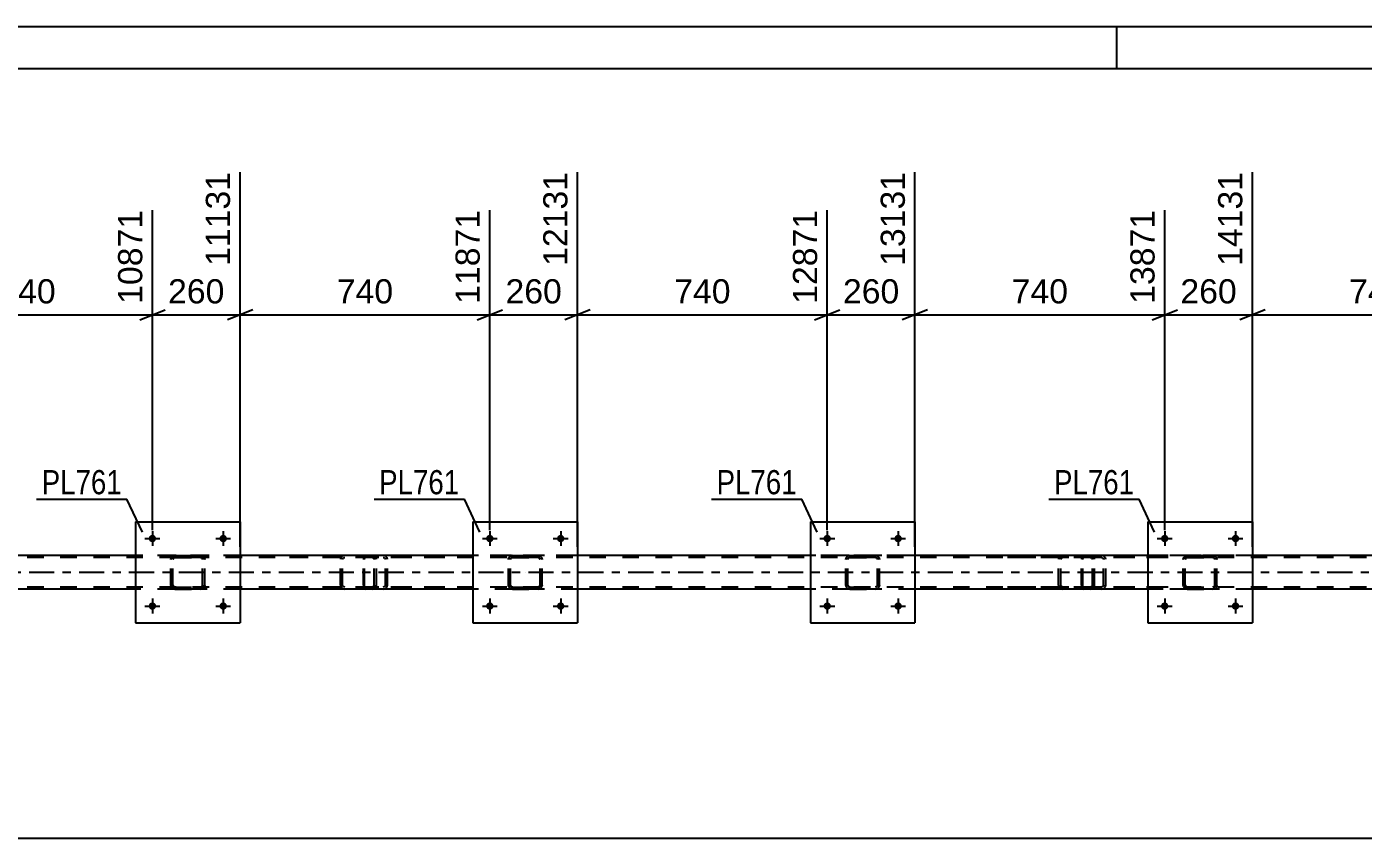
# Model space of a CAD drawing. Header units: millimetres. Extents: x -111 to 730, y -400 to 194.
# Drawn here: x 390.5 to 548.9, y 98.1 to 194.3 of the extents above; entities that cross this region are included whole.
import ezdxf

# ---------------------------------------------------------------- set-up
doc = ezdxf.new("R2010")
doc.units = ezdxf.units.MM
doc.linetypes.add('DXK_LINE_DOT2', pattern=[3.9198, 1.9599, -1.9599])
doc.linetypes.add('DXK_LINE_DOT3', pattern=[5.9187, 2.979, -0.9799, 0.9799, -0.9799])
doc.styles.add('Arial', font='ARIAL.TTF', dxfattribs={"height": 0.2})
doc.styles.add('Arial Narrow', font='ARIALN.TTF', dxfattribs={"height": 0.2})

# ---------------------------------------------------------------- blocks, each defined once
blk = doc.blocks.new('Unknown-203724211-1113')
at = {"color": 5, "linetype": 'Continuous'}
for p, q in [((729.67, 194.3), (-111.33, 194.3)), ((519.67, 189.3), (519.67, 194.3)), ((724.67, 189.3), (-106.33, 189.3))]:
    blk.add_line(p, q, dxfattribs=at)
blk = doc.blocks.new('Part-203724211-4904 - 4725')
at = {"color": 7, "linetype": 'DXK_LINE_DOT2'}
for p, q in [((447.84, 131.61), (448.03, 131.64)), ((448.03, 131.64), (447.84, 131.61)), ((448.03, 131.64), (451.07, 131.64)), ((448.03, 131.64), (448.03, 131.64)), ((448.03, 131.64), (451.07, 131.64)), ((451.07, 131.64), (451.07, 131.64)), ((451.07, 131.64), (451.25, 131.61)), ((451.25, 131.61), (451.07, 131.64)), ((447.55, 131.16), (447.58, 131.35)), ((447.58, 131.35), (447.55, 131.16)), ((447.55, 128.12), (447.55, 131.16)), ((447.79, 131.16), (447.8, 131.26)), ((447.8, 131.26), (447.79, 131.16)), ((447.79, 128.12), (447.79, 131.16)), ((447.8, 131.26), (447.86, 131.33)), ((447.86, 131.33), (447.8, 131.26)), ((447.86, 131.33), (447.93, 131.39)), ((447.93, 131.39), (447.86, 131.33)), ((447.93, 131.39), (448.03, 131.4)), ((448.03, 131.4), (447.93, 131.39)), ((448.03, 131.4), (451.07, 131.4)), ((448.03, 131.4), (448.03, 131.4)), ((451.07, 131.4), (448.03, 131.4)), ((451.07, 131.4), (451.07, 131.4)), ((451.07, 131.4), (451.16, 131.39)), ((451.16, 131.39), (451.07, 131.4)), ((451.16, 131.39), (451.24, 131.33)), ((451.24, 131.33), (451.16, 131.39)), ((451.24, 131.33), (451.29, 131.26)), ((451.29, 131.26), (451.24, 131.33)), ((451.29, 131.26), (451.31, 131.16)), ((451.31, 131.16), (451.29, 131.26)), ((451.31, 128.12), (451.31, 131.16)), ((451.51, 131.35), (451.55, 131.16)), ((451.55, 131.16), (451.51, 131.35)), ((451.55, 128.12), (451.55, 131.16)), ((447.58, 127.94), (447.55, 128.12)), ((447.55, 128.12), (447.58, 127.94)), ((447.8, 128.03), (447.79, 128.12)), ((447.79, 128.12), (447.8, 128.03)), ((447.86, 127.95), (447.8, 128.03)), ((447.8, 128.03), (447.86, 127.95)), ((448.03, 127.64), (447.84, 127.68)), ((447.84, 127.68), (448.03, 127.64)), ((447.93, 127.9), (447.86, 127.95)), ((447.86, 127.95), (447.93, 127.9)), ((448.03, 127.88), (447.93, 127.9)), ((447.93, 127.9), (448.03, 127.88)), ((448.03, 127.88), (451.07, 127.88)), ((448.03, 127.88), (448.03, 127.88)), ((448.03, 127.88), (451.07, 127.88)), ((448.03, 127.64), (451.07, 127.64)), ((448.03, 127.64), (448.03, 127.64)), ((448.03, 127.64), (451.07, 127.64)), ((451.16, 127.9), (451.07, 127.88)), ((451.07, 127.88), (451.16, 127.9)), ((451.07, 127.88), (451.07, 127.88)), ((451.25, 127.68), (451.07, 127.64)), ((451.07, 127.64), (451.25, 127.68)), ((451.07, 127.64), (451.07, 127.64)), ((451.24, 127.95), (451.16, 127.9)), ((451.16, 127.9), (451.24, 127.95)), ((451.29, 128.03), (451.24, 127.95)), ((451.24, 127.95), (451.29, 128.03)), ((451.31, 128.12), (451.29, 128.03)), ((451.29, 128.03), (451.31, 128.12)), ((451.55, 128.12), (451.51, 127.94)), ((451.51, 127.94), (451.55, 128.12))]:
    blk.add_line(p, q, dxfattribs=at)
at = {"color": 7, "linetype": 'DXK_LINE_DOT3'}
blk.add_line((449.55, 129.64), (449.55, 129.65), dxfattribs=at)
at = {"color": 7, "linetype": 'DXK_LINE_DOT2'}
for centre, start, end in [((448.03, 131.16), 112.5, 157.5), ((448.03, 131.16), 112.5, 157.5), ((451.07, 131.16), 22.5, 67.5), ((451.07, 131.16), 22.5, 67.5), ((448.03, 128.12), 202.5, 247.5), ((448.03, 128.12), 202.5, 247.5), ((451.07, 128.12), 292.5, 337.5), ((451.07, 128.12), 292.5, 337.5)]:
    blk.add_arc(centre, 0.48, start, end, dxfattribs=at)
blk = doc.blocks.new('Bolt-203724211-4797 - 4725')
at = {"linetype": 'Continuous'}
for points in [[(445.79, 125.64, -1), (444.91, 125.64, -1)], [(454.19, 125.64, -1), (453.31, 125.64, -1)]]:
    blk.add_hatch(color=1, dxfattribs=at).paths.add_polyline_path(points)
at = {"color": 1, "linetype": 'Continuous'}
for p, q in [((444.47, 125.64), (446.23, 125.64)), ((445.35, 126.52), (445.35, 124.76)), ((452.87, 125.64), (454.63, 125.64)), ((453.75, 126.52), (453.75, 124.76))]:
    blk.add_line(p, q, dxfattribs=at)
blk = doc.blocks.new('Part-203724211-4816 - 4725')
at = {"color": 7, "linetype": 'DXK_LINE_DOT2'}
for p, q in [((487.84, 131.61), (488.03, 131.64)), ((488.03, 131.64), (487.84, 131.61)), ((488.03, 131.64), (491.07, 131.64)), ((488.03, 131.64), (488.03, 131.64)), ((488.03, 131.64), (491.07, 131.64)), ((491.07, 131.64), (491.07, 131.64)), ((491.07, 131.64), (491.25, 131.61)), ((491.25, 131.61), (491.07, 131.64)), ((487.55, 131.16), (487.58, 131.35)), ((487.58, 131.35), (487.55, 131.16)), ((487.55, 128.12), (487.55, 131.16)), ((487.79, 131.16), (487.8, 131.26)), ((487.8, 131.26), (487.79, 131.16)), ((487.79, 128.12), (487.79, 131.16)), ((487.8, 131.26), (487.86, 131.33)), ((487.86, 131.33), (487.8, 131.26)), ((487.86, 131.33), (487.93, 131.39)), ((487.93, 131.39), (487.86, 131.33)), ((487.93, 131.39), (488.03, 131.4)), ((488.03, 131.4), (487.93, 131.39)), ((488.03, 131.4), (491.07, 131.4)), ((488.03, 131.4), (488.03, 131.4)), ((491.07, 131.4), (488.03, 131.4)), ((491.07, 131.4), (491.07, 131.4)), ((491.07, 131.4), (491.16, 131.39)), ((491.16, 131.39), (491.07, 131.4)), ((491.16, 131.39), (491.24, 131.33)), ((491.24, 131.33), (491.16, 131.39)), ((491.24, 131.33), (491.29, 131.26)), ((491.29, 131.26), (491.24, 131.33)), ((491.29, 131.26), (491.31, 131.16)), ((491.31, 131.16), (491.29, 131.26)), ((491.31, 128.12), (491.31, 131.16)), ((491.51, 131.35), (491.55, 131.16)), ((491.55, 131.16), (491.51, 131.35)), ((491.55, 128.12), (491.55, 131.16)), ((487.58, 127.94), (487.55, 128.12)), ((487.55, 128.12), (487.58, 127.94)), ((487.8, 128.03), (487.79, 128.12)), ((487.79, 128.12), (487.8, 128.03)), ((487.86, 127.95), (487.8, 128.03)), ((487.8, 128.03), (487.86, 127.95)), ((488.03, 127.64), (487.84, 127.68)), ((487.84, 127.68), (488.03, 127.64)), ((487.93, 127.9), (487.86, 127.95)), ((487.86, 127.95), (487.93, 127.9)), ((488.03, 127.88), (487.93, 127.9)), ((487.93, 127.9), (488.03, 127.88)), ((488.03, 127.88), (491.07, 127.88)), ((488.03, 127.88), (488.03, 127.88)), ((488.03, 127.88), (491.07, 127.88)), ((488.03, 127.64), (491.07, 127.64)), ((488.03, 127.64), (488.03, 127.64)), ((488.03, 127.64), (491.07, 127.64)), ((491.16, 127.9), (491.07, 127.88)), ((491.07, 127.88), (491.16, 127.9)), ((491.07, 127.88), (491.07, 127.88)), ((491.25, 127.68), (491.07, 127.64)), ((491.07, 127.64), (491.25, 127.68)), ((491.07, 127.64), (491.07, 127.64)), ((491.24, 127.95), (491.16, 127.9)), ((491.16, 127.9), (491.24, 127.95)), ((491.29, 128.03), (491.24, 127.95)), ((491.24, 127.95), (491.29, 128.03)), ((491.31, 128.12), (491.29, 128.03)), ((491.29, 128.03), (491.31, 128.12)), ((491.55, 128.12), (491.51, 127.94)), ((491.51, 127.94), (491.55, 128.12))]:
    blk.add_line(p, q, dxfattribs=at)
at = {"color": 7, "linetype": 'DXK_LINE_DOT3'}
blk.add_line((489.55, 129.64), (489.55, 129.65), dxfattribs=at)
at = {"color": 7, "linetype": 'DXK_LINE_DOT2'}
for centre, start, end in [((488.03, 131.16), 112.5, 157.5), ((488.03, 131.16), 112.5, 157.5), ((491.07, 131.16), 22.5, 67.5), ((491.07, 131.16), 22.5, 67.5), ((488.03, 128.12), 202.5, 247.5), ((488.03, 128.12), 202.5, 247.5), ((491.07, 128.12), 292.5, 337.5), ((491.07, 128.12), 292.5, 337.5)]:
    blk.add_arc(centre, 0.48, start, end, dxfattribs=at)
blk = doc.blocks.new('Part-203724211-4756 - 4725')
at = {"color": 7, "linetype": 'DXK_LINE_DOT2'}
for p, q in [((623.74, 131.64), (-2.86, 131.64)), ((415.75, 131.64), (403.35, 131.64)), ((455.75, 131.64), (443.35, 131.64)), ((495.75, 131.64), (483.35, 131.64)), ((535.75, 131.64), (523.35, 131.64)), ((623.74, 131.4), (-29.49, 131.4)), ((623.74, 127.88), (-29.49, 127.88)), ((415.75, 127.64), (403.35, 127.64)), ((455.75, 127.64), (443.35, 127.64)), ((495.75, 127.64), (483.35, 127.64)), ((535.75, 127.64), (523.35, 127.64))]:
    blk.add_line(p, q, dxfattribs=at)
at = {"color": 2, "linetype": 'Continuous'}
for p, q in [((403.35, 131.64), (375.75, 131.64)), ((443.35, 131.64), (415.75, 131.64)), ((483.35, 131.64), (455.75, 131.64)), ((523.35, 131.64), (495.75, 131.64)), ((563.35, 131.64), (535.75, 131.64)), ((403.35, 127.64), (375.75, 127.64)), ((443.35, 127.64), (415.75, 127.64)), ((483.35, 127.64), (455.75, 127.64)), ((523.35, 127.64), (495.75, 127.64)), ((563.35, 127.64), (535.75, 127.64))]:
    blk.add_line(p, q, dxfattribs=at)
at = {"color": 7, "linetype": 'DXK_LINE_DOT3'}
blk.add_line((-29.49, 129.64), (623.74, 129.64), dxfattribs=at)
blk = doc.blocks.new('Part-203724211-4821 - 4725')
at = {"color": 2, "linetype": 'Continuous'}
for p, q in [((483.35, 135.64), (483.35, 123.64)), ((483.35, 135.64), (495.75, 135.64)), ((495.75, 135.64), (495.75, 123.64)), ((483.35, 123.64), (495.75, 123.64))]:
    blk.add_line(p, q, dxfattribs=at)
blk = doc.blocks.new('Bolt-203724211-4775 - 4725')
at = {"linetype": 'Continuous'}
for points in [[(405.79, 125.64, -1), (404.91, 125.64, -1)], [(414.19, 125.64, -1), (413.31, 125.64, -1)]]:
    blk.add_hatch(color=1, dxfattribs=at).paths.add_polyline_path(points)
at = {"color": 1, "linetype": 'Continuous'}
for p, q in [((404.47, 125.64), (406.23, 125.64)), ((405.35, 126.52), (405.35, 124.76)), ((412.87, 125.64), (414.63, 125.64)), ((413.75, 126.52), (413.75, 124.76))]:
    blk.add_line(p, q, dxfattribs=at)
blk = doc.blocks.new('Part-203724211-4898 - 4725')
at = {"color": 7, "linetype": 'DXK_LINE_DOT2'}
for p, q in [((407.84, 131.61), (408.03, 131.64)), ((408.03, 131.64), (407.84, 131.61)), ((408.03, 131.64), (411.07, 131.64)), ((408.03, 131.64), (408.03, 131.64)), ((408.03, 131.64), (411.07, 131.64)), ((411.07, 131.64), (411.07, 131.64)), ((411.07, 131.64), (411.25, 131.61)), ((411.25, 131.61), (411.07, 131.64)), ((407.55, 131.16), (407.58, 131.35)), ((407.58, 131.35), (407.55, 131.16)), ((407.55, 128.12), (407.55, 131.16)), ((407.79, 131.16), (407.8, 131.26)), ((407.8, 131.26), (407.79, 131.16)), ((407.79, 128.12), (407.79, 131.16)), ((407.8, 131.26), (407.86, 131.33)), ((407.86, 131.33), (407.8, 131.26)), ((407.86, 131.33), (407.93, 131.39)), ((407.93, 131.39), (407.86, 131.33)), ((407.93, 131.39), (408.03, 131.4)), ((408.03, 131.4), (407.93, 131.39)), ((408.03, 131.4), (411.07, 131.4)), ((408.03, 131.4), (408.03, 131.4)), ((411.07, 131.4), (408.03, 131.4)), ((411.07, 131.4), (411.07, 131.4)), ((411.07, 131.4), (411.16, 131.39)), ((411.16, 131.39), (411.07, 131.4)), ((411.16, 131.39), (411.24, 131.33)), ((411.24, 131.33), (411.16, 131.39)), ((411.24, 131.33), (411.29, 131.26)), ((411.29, 131.26), (411.24, 131.33)), ((411.29, 131.26), (411.31, 131.16)), ((411.31, 131.16), (411.29, 131.26)), ((411.31, 128.12), (411.31, 131.16)), ((411.51, 131.35), (411.55, 131.16)), ((411.55, 131.16), (411.51, 131.35)), ((411.55, 128.12), (411.55, 131.16)), ((407.58, 127.94), (407.55, 128.12)), ((407.55, 128.12), (407.58, 127.94)), ((407.8, 128.03), (407.79, 128.12)), ((407.79, 128.12), (407.8, 128.03)), ((407.86, 127.95), (407.8, 128.03)), ((407.8, 128.03), (407.86, 127.95)), ((408.03, 127.64), (407.84, 127.68)), ((407.84, 127.68), (408.03, 127.64)), ((407.93, 127.9), (407.86, 127.95)), ((407.86, 127.95), (407.93, 127.9)), ((408.03, 127.88), (407.93, 127.9)), ((407.93, 127.9), (408.03, 127.88)), ((408.03, 127.88), (411.07, 127.88)), ((408.03, 127.88), (408.03, 127.88)), ((408.03, 127.88), (411.07, 127.88)), ((408.03, 127.64), (411.07, 127.64)), ((408.03, 127.64), (408.03, 127.64)), ((408.03, 127.64), (411.07, 127.64)), ((411.16, 127.9), (411.07, 127.88)), ((411.07, 127.88), (411.16, 127.9)), ((411.07, 127.88), (411.07, 127.88)), ((411.25, 127.68), (411.07, 127.64)), ((411.07, 127.64), (411.25, 127.68)), ((411.07, 127.64), (411.07, 127.64)), ((411.24, 127.95), (411.16, 127.9)), ((411.16, 127.9), (411.24, 127.95)), ((411.29, 128.03), (411.24, 127.95)), ((411.24, 127.95), (411.29, 128.03)), ((411.31, 128.12), (411.29, 128.03)), ((411.29, 128.03), (411.31, 128.12)), ((411.55, 128.12), (411.51, 127.94)), ((411.51, 127.94), (411.55, 128.12))]:
    blk.add_line(p, q, dxfattribs=at)
at = {"color": 7, "linetype": 'DXK_LINE_DOT3'}
blk.add_line((409.55, 129.64), (409.55, 129.65), dxfattribs=at)
at = {"color": 7, "linetype": 'DXK_LINE_DOT2'}
for centre, start, end in [((408.03, 131.16), 112.5, 157.5), ((408.03, 131.16), 112.5, 157.5), ((411.07, 131.16), 22.5, 67.5), ((411.07, 131.16), 22.5, 67.5), ((408.03, 128.12), 202.5, 247.5), ((408.03, 128.12), 202.5, 247.5), ((411.07, 128.12), 292.5, 337.5), ((411.07, 128.12), 292.5, 337.5)]:
    blk.add_arc(centre, 0.48, start, end, dxfattribs=at)
blk = doc.blocks.new('Bolt-203724211-4792 - 4725')
at = {"linetype": 'Continuous'}
for points in [[(525.79, 133.64, -1), (524.91, 133.64, -1)], [(534.19, 133.64, -1), (533.31, 133.64, -1)]]:
    blk.add_hatch(color=1, dxfattribs=at).paths.add_polyline_path(points)
at = {"color": 1, "linetype": 'Continuous'}
for p, q in [((524.47, 133.64), (526.23, 133.64)), ((525.35, 134.52), (525.35, 132.76)), ((532.87, 133.64), (534.63, 133.64)), ((533.75, 134.52), (533.75, 132.76))]:
    blk.add_line(p, q, dxfattribs=at)
blk = doc.blocks.new('Bolt-203724211-4793 - 4725')
at = {"linetype": 'Continuous'}
for points in [[(525.79, 125.64, -1), (524.91, 125.64, -1)], [(534.19, 125.64, -1), (533.31, 125.64, -1)]]:
    blk.add_hatch(color=1, dxfattribs=at).paths.add_polyline_path(points)
at = {"color": 1, "linetype": 'Continuous'}
for p, q in [((524.47, 125.64), (526.23, 125.64)), ((525.35, 126.52), (525.35, 124.76)), ((532.87, 125.64), (534.63, 125.64)), ((533.75, 126.52), (533.75, 124.76))]:
    blk.add_line(p, q, dxfattribs=at)
blk = doc.blocks.new('Bolt-203724211-4794 - 4725')
at = {"linetype": 'Continuous'}
for points in [[(485.79, 133.64, -1), (484.91, 133.64, -1)], [(494.19, 133.64, -1), (493.31, 133.64, -1)]]:
    blk.add_hatch(color=1, dxfattribs=at).paths.add_polyline_path(points)
at = {"color": 1, "linetype": 'Continuous'}
for p, q in [((484.47, 133.64), (486.23, 133.64)), ((485.35, 134.52), (485.35, 132.76)), ((492.87, 133.64), (494.63, 133.64)), ((493.75, 134.52), (493.75, 132.76))]:
    blk.add_line(p, q, dxfattribs=at)
blk = doc.blocks.new('Bolt-203724211-4795 - 4725')
at = {"linetype": 'Continuous'}
for points in [[(485.79, 125.64, -1), (484.91, 125.64, -1)], [(494.19, 125.64, -1), (493.31, 125.64, -1)]]:
    blk.add_hatch(color=1, dxfattribs=at).paths.add_polyline_path(points)
at = {"color": 1, "linetype": 'Continuous'}
for p, q in [((484.47, 125.64), (486.23, 125.64)), ((485.35, 126.52), (485.35, 124.76)), ((492.87, 125.64), (494.63, 125.64)), ((493.75, 126.52), (493.75, 124.76))]:
    blk.add_line(p, q, dxfattribs=at)
blk = doc.blocks.new('Bolt-203724211-4796 - 4725')
at = {"linetype": 'Continuous'}
for points in [[(445.79, 133.64, -1), (444.91, 133.64, -1)], [(454.19, 133.64, -1), (453.31, 133.64, -1)]]:
    blk.add_hatch(color=1, dxfattribs=at).paths.add_polyline_path(points)
at = {"color": 1, "linetype": 'Continuous'}
for p, q in [((444.47, 133.64), (446.23, 133.64)), ((445.35, 134.52), (445.35, 132.76)), ((452.87, 133.64), (454.63, 133.64)), ((453.75, 134.52), (453.75, 132.76))]:
    blk.add_line(p, q, dxfattribs=at)
blk = doc.blocks.new('Bolt-203724211-4798 - 4725')
at = {"linetype": 'Continuous'}
for points in [[(405.79, 133.64, -1), (404.91, 133.64, -1)], [(414.19, 133.64, -1), (413.31, 133.64, -1)]]:
    blk.add_hatch(color=1, dxfattribs=at).paths.add_polyline_path(points)
at = {"color": 1, "linetype": 'Continuous'}
for p, q in [((404.47, 133.64), (406.23, 133.64)), ((405.35, 134.52), (405.35, 132.76)), ((412.87, 133.64), (414.63, 133.64)), ((413.75, 134.52), (413.75, 132.76))]:
    blk.add_line(p, q, dxfattribs=at)
blk = doc.blocks.new('Part-203724211-4805 - 4725')
at = {"color": 7, "linetype": 'DXK_LINE_DOT2'}
for p, q in [((430.44, 131.5), (430.38, 131.35)), ((430.52, 131.61), (430.44, 131.5)), ((430.63, 131.64), (430.52, 131.61)), ((440.03, 131.64), (430.63, 131.64)), ((431.9, 131.64), (431.9, 131.4)), ((432.91, 131.61), (432.72, 131.64)), ((430.38, 131.35), (430.36, 131.16)), ((430.36, 128.12), (430.36, 131.16)), ((430.49, 131.16), (430.5, 131.26)), ((430.49, 128.12), (430.49, 131.16)), ((430.5, 131.26), (430.53, 131.33)), ((430.53, 131.33), (430.58, 131.39)), ((430.58, 131.39), (430.63, 131.4)), ((440.03, 131.4), (430.63, 131.4)), ((432.72, 131.4), (432.82, 131.39)), ((432.82, 131.39), (432.9, 131.33)), ((432.9, 131.33), (432.95, 131.26)), ((432.95, 131.26), (432.97, 131.16)), ((432.97, 128.12), (432.97, 131.16)), ((433.22, 131.16), (433.18, 131.35)), ((433.22, 128.12), (433.22, 131.16)), ((430.36, 128.12), (430.38, 127.94)), ((430.38, 127.94), (430.44, 127.78)), ((430.44, 127.78), (430.52, 127.68)), ((430.5, 128.03), (430.49, 128.12)), ((430.53, 127.95), (430.5, 128.03)), ((430.52, 127.68), (430.63, 127.64)), ((430.58, 127.9), (430.53, 127.95)), ((430.63, 127.88), (430.58, 127.9)), ((440.03, 127.88), (430.63, 127.88)), ((440.03, 127.64), (430.63, 127.64)), ((431.9, 127.64), (431.9, 127.88)), ((432.82, 127.9), (432.72, 127.88)), ((432.72, 127.64), (432.91, 127.68)), ((432.9, 127.95), (432.82, 127.9)), ((432.95, 128.03), (432.9, 127.95)), ((432.97, 128.12), (432.95, 128.03)), ((433.18, 127.94), (433.22, 128.12))]:
    blk.add_line(p, q, dxfattribs=at)
for centre, start, end in [((432.73, 131.15), 23.8494, 68.8059), ((432.73, 128.14), 291.1941, 336.1506)]:
    blk.add_arc(centre, 0.492, start, end, dxfattribs=at)
blk = doc.blocks.new('Part-203724211-4815 - 4725')
at = {"color": 2, "linetype": 'Continuous'}
for p, q in [((443.35, 135.64), (443.35, 123.64)), ((443.35, 135.64), (455.75, 135.64)), ((455.75, 135.64), (455.75, 123.64)), ((443.35, 123.64), (455.75, 123.64))]:
    blk.add_line(p, q, dxfattribs=at)
blk = doc.blocks.new('Part-203724211-4850 - 4725')
at = {"color": 2, "linetype": 'Continuous'}
for p, q in [((523.35, 135.64), (523.35, 123.64)), ((523.35, 135.64), (535.75, 135.64)), ((535.75, 135.64), (535.75, 123.64)), ((523.35, 123.64), (535.75, 123.64))]:
    blk.add_line(p, q, dxfattribs=at)
blk = doc.blocks.new('Part-203724211-4851 - 4725')
at = {"color": 7, "linetype": 'DXK_LINE_DOT2'}
for p, q in [((527.84, 131.61), (528.03, 131.64)), ((528.03, 131.64), (527.84, 131.61)), ((528.03, 131.64), (531.07, 131.64)), ((528.03, 131.64), (528.03, 131.64)), ((528.03, 131.64), (531.07, 131.64)), ((531.07, 131.64), (531.07, 131.64)), ((531.07, 131.64), (531.25, 131.61)), ((531.25, 131.61), (531.07, 131.64)), ((527.55, 131.16), (527.58, 131.35)), ((527.58, 131.35), (527.55, 131.16)), ((527.55, 128.12), (527.55, 131.16)), ((527.79, 131.16), (527.8, 131.26)), ((527.8, 131.26), (527.79, 131.16)), ((527.79, 128.12), (527.79, 131.16)), ((527.8, 131.26), (527.86, 131.33)), ((527.86, 131.33), (527.8, 131.26)), ((527.86, 131.33), (527.93, 131.39)), ((527.93, 131.39), (527.86, 131.33)), ((527.93, 131.39), (528.03, 131.4)), ((528.03, 131.4), (527.93, 131.39)), ((528.03, 131.4), (531.07, 131.4)), ((528.03, 131.4), (528.03, 131.4)), ((531.07, 131.4), (528.03, 131.4)), ((531.07, 131.4), (531.07, 131.4)), ((531.07, 131.4), (531.16, 131.39)), ((531.16, 131.39), (531.07, 131.4)), ((531.16, 131.39), (531.24, 131.33)), ((531.24, 131.33), (531.16, 131.39)), ((531.24, 131.33), (531.29, 131.26)), ((531.29, 131.26), (531.24, 131.33)), ((531.29, 131.26), (531.31, 131.16)), ((531.31, 131.16), (531.29, 131.26)), ((531.31, 128.12), (531.31, 131.16)), ((531.51, 131.35), (531.55, 131.16)), ((531.55, 131.16), (531.51, 131.35)), ((531.55, 128.12), (531.55, 131.16)), ((527.58, 127.94), (527.55, 128.12)), ((527.55, 128.12), (527.58, 127.94)), ((527.8, 128.03), (527.79, 128.12)), ((527.79, 128.12), (527.8, 128.03)), ((527.86, 127.95), (527.8, 128.03)), ((527.8, 128.03), (527.86, 127.95)), ((528.03, 127.64), (527.84, 127.68)), ((527.84, 127.68), (528.03, 127.64)), ((527.93, 127.9), (527.86, 127.95)), ((527.86, 127.95), (527.93, 127.9)), ((528.03, 127.88), (527.93, 127.9)), ((527.93, 127.9), (528.03, 127.88)), ((528.03, 127.88), (531.07, 127.88)), ((528.03, 127.88), (528.03, 127.88)), ((528.03, 127.88), (531.07, 127.88)), ((528.03, 127.64), (531.07, 127.64)), ((528.03, 127.64), (528.03, 127.64)), ((528.03, 127.64), (531.07, 127.64)), ((531.16, 127.9), (531.07, 127.88)), ((531.07, 127.88), (531.16, 127.9)), ((531.07, 127.88), (531.07, 127.88)), ((531.25, 127.68), (531.07, 127.64)), ((531.07, 127.64), (531.25, 127.68)), ((531.07, 127.64), (531.07, 127.64)), ((531.24, 127.95), (531.16, 127.9)), ((531.16, 127.9), (531.24, 127.95)), ((531.29, 128.03), (531.24, 127.95)), ((531.24, 127.95), (531.29, 128.03)), ((531.31, 128.12), (531.29, 128.03)), ((531.29, 128.03), (531.31, 128.12)), ((531.55, 128.12), (531.51, 127.94)), ((531.51, 127.94), (531.55, 128.12))]:
    blk.add_line(p, q, dxfattribs=at)
at = {"color": 7, "linetype": 'DXK_LINE_DOT3'}
blk.add_line((529.55, 129.64), (529.55, 129.65), dxfattribs=at)
at = {"color": 7, "linetype": 'DXK_LINE_DOT2'}
for centre, start, end in [((528.03, 131.16), 112.5, 157.5), ((528.03, 131.16), 112.5, 157.5), ((531.07, 131.16), 22.5, 67.5), ((531.07, 131.16), 22.5, 67.5), ((528.03, 128.12), 202.5, 247.5), ((528.03, 128.12), 202.5, 247.5), ((531.07, 128.12), 292.5, 337.5), ((531.07, 128.12), 292.5, 337.5)]:
    blk.add_arc(centre, 0.48, start, end, dxfattribs=at)
blk = doc.blocks.new('Part-203724211-4903 - 4725')
at = {"color": 2, "linetype": 'Continuous'}
for p, q in [((403.35, 135.64), (403.35, 123.64)), ((403.35, 135.64), (415.75, 135.64)), ((415.75, 135.64), (415.75, 123.64)), ((403.35, 123.64), (415.75, 123.64))]:
    blk.add_line(p, q, dxfattribs=at)
blk = doc.blocks.new('Part-203724211-4993 - 4725')
at = {"color": 7, "linetype": 'DXK_LINE_DOT2'}
for p, q in [((431.39, 131.64), (419.62, 131.64)), ((428.16, 131.64), (427.96, 131.61)), ((431.59, 131.61), (431.39, 131.64)), ((431.39, 131.4), (419.62, 131.4)), ((427.69, 131.35), (427.65, 131.16)), ((427.65, 128.12), (427.65, 131.16)), ((427.9, 131.16), (427.92, 131.26)), ((427.9, 128.12), (427.9, 131.16)), ((427.92, 131.26), (427.98, 131.33)), ((427.98, 131.33), (428.06, 131.39)), ((428.06, 131.39), (428.16, 131.4)), ((431.39, 131.4), (431.49, 131.39)), ((431.49, 131.39), (431.57, 131.33)), ((431.57, 131.33), (431.63, 131.26)), ((431.63, 131.26), (431.65, 131.16)), ((431.65, 128.12), (431.65, 131.16)), ((431.9, 131.16), (431.87, 131.35)), ((431.9, 128.12), (431.9, 131.16)), ((431.39, 127.88), (419.62, 127.88)), ((431.39, 127.64), (419.62, 127.64)), ((427.65, 128.12), (427.69, 127.94)), ((427.92, 128.03), (427.9, 128.12)), ((427.98, 127.95), (427.92, 128.03)), ((427.96, 127.68), (428.16, 127.64)), ((428.06, 127.9), (427.98, 127.95)), ((428.16, 127.88), (428.06, 127.9)), ((431.49, 127.9), (431.39, 127.88)), ((431.39, 127.64), (431.59, 127.68)), ((431.57, 127.95), (431.49, 127.9)), ((431.63, 128.03), (431.57, 127.95)), ((431.65, 128.12), (431.63, 128.03)), ((431.87, 127.94), (431.9, 128.12))]:
    blk.add_line(p, q, dxfattribs=at)
for centre, start, end in [((428.14, 131.14), 110.7583, 155.68), ((431.41, 131.14), 24.32, 69.2417), ((428.14, 128.15), 204.32, 249.2417), ((431.41, 128.15), 290.7583, 335.68)]:
    blk.add_arc(centre, 0.496, start, end, dxfattribs=at)
blk = doc.blocks.new('Part-203724211-4994 - 4725')
at = {"color": 7, "linetype": 'DXK_LINE_DOT2'}
for p, q in [((516.53, 131.64), (504.75, 131.64)), ((513.29, 131.64), (513.1, 131.61)), ((516.72, 131.61), (516.53, 131.64)), ((516.53, 131.4), (504.75, 131.4)), ((512.82, 131.35), (512.78, 131.16)), ((512.78, 128.12), (512.78, 131.16)), ((513.04, 131.16), (513.06, 131.26)), ((513.04, 128.12), (513.04, 131.16)), ((513.06, 131.26), (513.11, 131.33)), ((513.11, 131.33), (513.2, 131.39)), ((513.2, 131.39), (513.29, 131.4)), ((516.53, 131.4), (516.63, 131.39)), ((516.63, 131.39), (516.71, 131.33)), ((516.71, 131.33), (516.76, 131.26)), ((516.76, 131.26), (516.78, 131.16)), ((516.78, 128.12), (516.78, 131.16)), ((517.04, 131.16), (517, 131.35)), ((517.04, 128.12), (517.04, 131.16)), ((516.53, 127.88), (504.75, 127.88)), ((516.53, 127.64), (504.75, 127.64)), ((512.78, 128.12), (512.82, 127.94)), ((513.06, 128.03), (513.04, 128.12)), ((513.11, 127.95), (513.06, 128.03)), ((513.1, 127.68), (513.29, 127.64)), ((513.2, 127.9), (513.11, 127.95)), ((513.29, 127.88), (513.2, 127.9)), ((516.63, 127.9), (516.53, 127.88)), ((516.53, 127.64), (516.72, 127.68)), ((516.71, 127.95), (516.63, 127.9)), ((516.76, 128.03), (516.71, 127.95)), ((516.78, 128.12), (516.76, 128.03)), ((517, 127.94), (517.04, 128.12))]:
    blk.add_line(p, q, dxfattribs=at)
for centre, start, end in [((513.27, 131.14), 110.7583, 155.68), ((516.55, 131.14), 24.32, 69.2417), ((513.27, 128.15), 204.32, 249.2417), ((516.55, 128.15), 290.7583, 335.68)]:
    blk.add_arc(centre, 0.496, start, end, dxfattribs=at)
blk = doc.blocks.new('Part-203724211-4996 - 4725')
at = {"color": 7, "linetype": 'DXK_LINE_DOT2'}
for p, q in [((515.57, 131.5), (515.51, 131.35)), ((515.66, 131.61), (515.57, 131.5)), ((515.76, 131.64), (515.66, 131.61)), ((525.17, 131.64), (515.76, 131.64)), ((517.04, 131.64), (517.04, 131.4)), ((518.05, 131.61), (517.85, 131.64)), ((515.51, 131.35), (515.49, 131.16)), ((515.49, 128.12), (515.49, 131.16)), ((515.63, 131.16), (515.64, 131.26)), ((515.63, 128.12), (515.63, 131.16)), ((515.64, 131.26), (515.67, 131.33)), ((515.67, 131.33), (515.71, 131.39)), ((515.71, 131.39), (515.76, 131.4)), ((525.17, 131.4), (515.76, 131.4)), ((517.85, 131.4), (517.95, 131.39)), ((517.95, 131.39), (518.03, 131.33)), ((518.03, 131.33), (518.09, 131.26)), ((518.09, 131.26), (518.11, 131.16)), ((518.11, 128.12), (518.11, 131.16)), ((518.36, 131.16), (518.32, 131.35)), ((518.36, 128.12), (518.36, 131.16)), ((515.49, 128.12), (515.51, 127.94)), ((515.51, 127.94), (515.57, 127.78)), ((515.57, 127.78), (515.66, 127.68)), ((515.64, 128.03), (515.63, 128.12)), ((515.67, 127.95), (515.64, 128.03)), ((515.66, 127.68), (515.76, 127.64)), ((515.71, 127.9), (515.67, 127.95)), ((515.76, 127.88), (515.71, 127.9)), ((525.17, 127.88), (515.76, 127.88)), ((525.17, 127.64), (515.76, 127.64)), ((517.04, 127.64), (517.04, 127.88)), ((517.95, 127.9), (517.85, 127.88)), ((517.85, 127.64), (518.05, 127.68)), ((518.03, 127.95), (517.95, 127.9)), ((518.09, 128.03), (518.03, 127.95)), ((518.11, 128.12), (518.09, 128.03)), ((518.32, 127.94), (518.36, 128.12))]:
    blk.add_line(p, q, dxfattribs=at)
for centre, start, end in [((517.87, 131.15), 23.8494, 68.8059), ((517.87, 128.14), 291.1941, 336.1506)]:
    blk.add_arc(centre, 0.492, start, end, dxfattribs=at)
blk = doc.blocks.new('StraightDimension-203724211-5202 - 4725')
at = {"color": 7, "linetype": 'Continuous'}
for p, q in [((535.75, 132.64), (535.75, 177.08)), ((525.35, 134.64), (525.35, 172.58)), ((523.85, 159.56), (526.85, 160.76)), ((525.35, 160.16), (535.75, 160.16)), ((537.25, 160.76), (534.25, 159.56))]:
    blk.add_line(p, q, dxfattribs=at)
at = {"color": 0}
blk.add_wipeout([(534.48, 160.91), (534.48, 165.11), (526.61, 165.11), (526.61, 160.91)], dxfattribs=at)
at = {"color": 3, "style": 'Arial'}
blk.add_text('260', height=2.865, dxfattribs=at).set_placement((527.21, 161.51))
at = {"color": 0, "linetype": 'Continuous'}
blk.add_wipeout([(535.15, 177.68), (530.95, 177.68), (530.95, 165.36), (535.15, 165.36)], dxfattribs=at)
at = {"color": 3, "linetype": 'Continuous', "style": 'Arial'}
blk.add_text('14131', height=2.865, rotation=90.0002, dxfattribs=at).set_placement((534.55, 165.96))
blk = doc.blocks.new('StraightDimension-203724211-5182 - 4725')
at = {"color": 7, "linetype": 'Continuous'}
for p, q in [((535.75, 132.64), (535.75, 177.08)), ((565.35, 134.64), (565.35, 172.58)), ((537.25, 160.76), (534.25, 159.56)), ((535.75, 160.16), (565.35, 160.16)), ((563.85, 159.56), (566.85, 160.76))]:
    blk.add_line(p, q, dxfattribs=at)
at = {"color": 0, "linetype": 'Continuous'}
blk.add_wipeout([(564.75, 173.18), (560.55, 173.18), (560.55, 160.86), (564.75, 160.86)], dxfattribs=at)
at = {"color": 0}
blk.add_wipeout([(554.48, 160.91), (554.48, 165.11), (546.61, 165.11), (546.61, 160.91)], dxfattribs=at)
at = {"color": 3, "linetype": 'Continuous', "style": 'Arial'}
blk.add_text('14871', height=2.865, rotation=90.0002, dxfattribs=at).set_placement((564.15, 161.46))
at = {"color": 3, "style": 'Arial'}
blk.add_text('740', height=2.865, dxfattribs=at).set_placement((547.21, 161.51))
blk = doc.blocks.new('StraightDimension-203724211-5222 - 4725')
at = {"color": 7, "linetype": 'Continuous'}
for p, q in [((495.75, 132.64), (495.75, 177.08)), ((525.35, 134.64), (525.35, 172.58)), ((497.25, 160.76), (494.25, 159.56)), ((495.75, 160.16), (525.35, 160.16)), ((523.85, 159.56), (526.85, 160.76))]:
    blk.add_line(p, q, dxfattribs=at)
at = {"color": 0, "linetype": 'Continuous'}
blk.add_wipeout([(524.75, 173.18), (520.55, 173.18), (520.55, 160.86), (524.75, 160.86)], dxfattribs=at)
at = {"color": 0}
blk.add_wipeout([(514.48, 160.91), (514.48, 165.11), (506.61, 165.11), (506.61, 160.91)], dxfattribs=at)
at = {"color": 3, "linetype": 'Continuous', "style": 'Arial'}
blk.add_text('13871', height=2.865, rotation=90.0002, dxfattribs=at).set_placement((524.15, 161.46))
at = {"color": 3, "style": 'Arial'}
blk.add_text('740', height=2.865, dxfattribs=at).set_placement((507.21, 161.51))
blk = doc.blocks.new('StraightDimension-203724211-5242 - 4725')
at = {"color": 7, "linetype": 'Continuous'}
for p, q in [((495.75, 132.64), (495.75, 177.08)), ((485.35, 134.64), (485.35, 172.58)), ((483.85, 159.56), (486.85, 160.76)), ((485.35, 160.16), (495.75, 160.16)), ((497.25, 160.76), (494.25, 159.56))]:
    blk.add_line(p, q, dxfattribs=at)
at = {"color": 0}
blk.add_wipeout([(494.48, 160.91), (494.48, 165.11), (486.61, 165.11), (486.61, 160.91)], dxfattribs=at)
at = {"color": 3, "style": 'Arial'}
blk.add_text('260', height=2.865, dxfattribs=at).set_placement((487.21, 161.51))
at = {"color": 0, "linetype": 'Continuous'}
blk.add_wipeout([(495.15, 177.68), (490.95, 177.68), (490.95, 165.36), (495.15, 165.36)], dxfattribs=at)
at = {"color": 3, "linetype": 'Continuous', "style": 'Arial'}
blk.add_text('13131', height=2.865, rotation=90.0002, dxfattribs=at).set_placement((494.55, 165.96))
blk = doc.blocks.new('StraightDimension-203724211-5262 - 4725')
at = {"color": 7, "linetype": 'Continuous'}
for p, q in [((455.75, 132.64), (455.75, 177.08)), ((485.35, 134.64), (485.35, 172.58)), ((457.25, 160.76), (454.25, 159.56)), ((455.75, 160.16), (485.35, 160.16)), ((483.85, 159.56), (486.85, 160.76))]:
    blk.add_line(p, q, dxfattribs=at)
at = {"color": 0, "linetype": 'Continuous'}
blk.add_wipeout([(484.75, 173.18), (480.55, 173.18), (480.55, 160.86), (484.75, 160.86)], dxfattribs=at)
at = {"color": 0}
blk.add_wipeout([(474.48, 160.91), (474.48, 165.11), (466.61, 165.11), (466.61, 160.91)], dxfattribs=at)
at = {"color": 3, "linetype": 'Continuous', "style": 'Arial'}
blk.add_text('12871', height=2.865, rotation=90.0002, dxfattribs=at).set_placement((484.15, 161.46))
at = {"color": 3, "style": 'Arial'}
blk.add_text('740', height=2.865, dxfattribs=at).set_placement((467.21, 161.51))
blk = doc.blocks.new('StraightDimension-203724211-5282 - 4725')
at = {"color": 7, "linetype": 'Continuous'}
for p, q in [((455.75, 132.64), (455.75, 177.08)), ((445.35, 134.64), (445.35, 172.58)), ((443.85, 159.56), (446.85, 160.76)), ((445.35, 160.16), (455.75, 160.16)), ((457.25, 160.76), (454.25, 159.56))]:
    blk.add_line(p, q, dxfattribs=at)
at = {"color": 0}
blk.add_wipeout([(454.48, 160.91), (454.48, 165.11), (446.61, 165.11), (446.61, 160.91)], dxfattribs=at)
at = {"color": 3, "style": 'Arial'}
blk.add_text('260', height=2.865, dxfattribs=at).set_placement((447.21, 161.51))
at = {"color": 0, "linetype": 'Continuous'}
blk.add_wipeout([(455.15, 177.68), (450.95, 177.68), (450.95, 165.36), (455.15, 165.36)], dxfattribs=at)
at = {"color": 3, "linetype": 'Continuous', "style": 'Arial'}
blk.add_text('12131', height=2.865, rotation=90.0002, dxfattribs=at).set_placement((454.55, 165.96))
blk = doc.blocks.new('StraightDimension-203724211-5302 - 4725')
at = {"color": 7, "linetype": 'Continuous'}
for p, q in [((415.75, 132.64), (415.75, 177.08)), ((445.35, 134.64), (445.35, 172.58)), ((417.25, 160.76), (414.25, 159.56)), ((415.75, 160.16), (445.35, 160.16)), ((443.85, 159.56), (446.85, 160.76))]:
    blk.add_line(p, q, dxfattribs=at)
at = {"color": 0, "linetype": 'Continuous'}
blk.add_wipeout([(444.75, 173.18), (440.55, 173.18), (440.55, 160.86), (444.75, 160.86)], dxfattribs=at)
at = {"color": 0}
blk.add_wipeout([(434.48, 160.91), (434.48, 165.11), (426.61, 165.11), (426.61, 160.91)], dxfattribs=at)
at = {"color": 3, "linetype": 'Continuous', "style": 'Arial'}
blk.add_text('11871', height=2.865, rotation=90.0002, dxfattribs=at).set_placement((444.15, 161.46))
at = {"color": 3, "style": 'Arial'}
blk.add_text('740', height=2.865, dxfattribs=at).set_placement((427.21, 161.51))
blk = doc.blocks.new('StraightDimension-203724211-5322 - 4725')
at = {"color": 7, "linetype": 'Continuous'}
for p, q in [((415.75, 132.64), (415.75, 177.08)), ((405.35, 134.64), (405.35, 172.58)), ((403.85, 159.56), (406.85, 160.76)), ((405.35, 160.16), (415.75, 160.16)), ((417.25, 160.76), (414.25, 159.56))]:
    blk.add_line(p, q, dxfattribs=at)
at = {"color": 0}
blk.add_wipeout([(414.48, 160.91), (414.48, 165.11), (406.61, 165.11), (406.61, 160.91)], dxfattribs=at)
at = {"color": 3, "style": 'Arial'}
blk.add_text('260', height=2.865, dxfattribs=at).set_placement((407.21, 161.51))
at = {"color": 0, "linetype": 'Continuous'}
blk.add_wipeout([(415.15, 177.68), (410.95, 177.68), (410.95, 165.36), (415.15, 165.36)], dxfattribs=at)
at = {"color": 3, "linetype": 'Continuous', "style": 'Arial'}
blk.add_text('11131', height=2.865, rotation=90.0002, dxfattribs=at).set_placement((414.55, 165.96))
blk = doc.blocks.new('StraightDimension-203724211-5342 - 4725')
at = {"color": 7, "linetype": 'Continuous'}
for p, q in [((375.75, 132.64), (375.75, 177.08)), ((405.35, 134.64), (405.35, 172.58)), ((377.25, 160.76), (374.25, 159.56)), ((375.75, 160.16), (405.35, 160.16)), ((403.85, 159.56), (406.85, 160.76))]:
    blk.add_line(p, q, dxfattribs=at)
at = {"color": 0, "linetype": 'Continuous'}
blk.add_wipeout([(404.75, 173.18), (400.55, 173.18), (400.55, 160.86), (404.75, 160.86)], dxfattribs=at)
at = {"color": 0}
blk.add_wipeout([(394.48, 160.91), (394.48, 165.11), (386.61, 165.11), (386.61, 160.91)], dxfattribs=at)
at = {"color": 3, "linetype": 'Continuous', "style": 'Arial'}
blk.add_text('10871', height=2.865, rotation=90.0002, dxfattribs=at).set_placement((404.15, 161.46))
at = {"color": 3, "style": 'Arial'}
blk.add_text('740', height=2.865, dxfattribs=at).set_placement((387.21, 161.51))
blk = doc.blocks.new('StraightDimension-203724211-6024 - 4725')
at = {"color": 7, "linetype": 'Continuous'}
blk.add_line((92.49, 98.12), (657.6, 98.12), dxfattribs=at)
blk = doc.blocks.new('Mark-203724211-4811 - 4725')
at = {"color": 0}
blk.add_wipeout([(441.73, 138.89), (441.73, 141.89), (432.23, 141.89), (432.23, 138.89)], dxfattribs=at)
blk.add_wipeout([(441.73, 138.89), (441.73, 141.89), (432.23, 141.89), (432.23, 138.89)], dxfattribs=at)
at = {"color": 30, "linetype": 'Continuous'}
for p in [(431.63, 138.29), (444.16, 134.39)]:
    blk.add_line(p, (442.33, 138.29), dxfattribs=at)
at = {"color": 3, "style": 'Arial Narrow'}
blk.add_text('PL761', height=2.863, dxfattribs=at).set_placement((432.23, 138.89))
blk = doc.blocks.new('Mark-203724211-4817 - 4725')
at = {"color": 0}
blk.add_wipeout([(481.73, 138.89), (481.73, 141.89), (472.23, 141.89), (472.23, 138.89)], dxfattribs=at)
blk.add_wipeout([(481.73, 138.89), (481.73, 141.89), (472.23, 141.89), (472.23, 138.89)], dxfattribs=at)
at = {"color": 30, "linetype": 'Continuous'}
for p in [(471.63, 138.29), (484.16, 134.39)]:
    blk.add_line(p, (482.33, 138.29), dxfattribs=at)
at = {"color": 3, "style": 'Arial Narrow'}
blk.add_text('PL761', height=2.863, dxfattribs=at).set_placement((472.23, 138.89))
blk = doc.blocks.new('Mark-203724211-4846 - 4725')
at = {"color": 0}
blk.add_wipeout([(521.73, 138.89), (521.73, 141.89), (512.23, 141.89), (512.23, 138.89)], dxfattribs=at)
blk.add_wipeout([(521.73, 138.89), (521.73, 141.89), (512.23, 141.89), (512.23, 138.89)], dxfattribs=at)
at = {"color": 30, "linetype": 'Continuous'}
for p in [(511.63, 138.29), (524.16, 134.39)]:
    blk.add_line(p, (522.33, 138.29), dxfattribs=at)
at = {"color": 3, "style": 'Arial Narrow'}
blk.add_text('PL761', height=2.863, dxfattribs=at).set_placement((512.23, 138.89))
blk = doc.blocks.new('Mark-203724211-4899 - 4725')
at = {"color": 0}
blk.add_wipeout([(401.73, 138.89), (401.73, 141.89), (392.23, 141.89), (392.23, 138.89)], dxfattribs=at)
blk.add_wipeout([(401.73, 138.89), (401.73, 141.89), (392.23, 141.89), (392.23, 138.89)], dxfattribs=at)
at = {"color": 30, "linetype": 'Continuous'}
for p in [(391.63, 138.29), (404.16, 134.39)]:
    blk.add_line(p, (402.33, 138.29), dxfattribs=at)
at = {"color": 3, "style": 'Arial Narrow'}
blk.add_text('PL761', height=2.863, dxfattribs=at).set_placement((392.23, 138.89))

msp = doc.modelspace()

# ---------------------------------------------------------------- block references
for name in ['Unknown-203724211-1113', 'Part-203724211-4903 - 4725', 'Part-203724211-4815 - 4725', 'Part-203724211-4821 - 4725', 'Part-203724211-4850 - 4725', 'Bolt-203724211-4798 - 4725', 'Bolt-203724211-4796 - 4725', 'Bolt-203724211-4794 - 4725', 'Bolt-203724211-4792 - 4725', 'Part-203724211-4756 - 4725', 'Part-203724211-4898 - 4725', 'Part-203724211-4993 - 4725', 'Part-203724211-4805 - 4725', 'Part-203724211-4904 - 4725', 'Part-203724211-4816 - 4725', 'Part-203724211-4994 - 4725', 'Part-203724211-4996 - 4725', 'Part-203724211-4851 - 4725', 'Bolt-203724211-4775 - 4725', 'Bolt-203724211-4797 - 4725', 'Bolt-203724211-4795 - 4725', 'Bolt-203724211-4793 - 4725']:
    msp.add_blockref(name, (0, 0))

# ---------------------------------------------------------------- next in the draw order: block references
for name in ['StraightDimension-203724211-5202 - 4725', 'StraightDimension-203724211-6024 - 4725']:
    msp.add_blockref(name, (0, 0))

# ---------------------------------------------------------------- next in the draw order: block references
for name in ['StraightDimension-203724211-5222 - 4725', 'StraightDimension-203724211-5182 - 4725']:
    msp.add_blockref(name, (0, 0))

# ---------------------------------------------------------------- next in the draw order: block references
for name in ['StraightDimension-203724211-5242 - 4725', 'Mark-203724211-4846 - 4725']:
    msp.add_blockref(name, (0, 0))

# ---------------------------------------------------------------- next in the draw order: block references
msp.add_blockref('StraightDimension-203724211-5262 - 4725', (0, 0))

# ---------------------------------------------------------------- next in the draw order: block references
for name in ['StraightDimension-203724211-5282 - 4725', 'Mark-203724211-4817 - 4725']:
    msp.add_blockref(name, (0, 0))

# ---------------------------------------------------------------- next in the draw order: block references
msp.add_blockref('StraightDimension-203724211-5302 - 4725', (0, 0))

# ---------------------------------------------------------------- next in the draw order: block references
for name in ['StraightDimension-203724211-5322 - 4725', 'Mark-203724211-4811 - 4725']:
    msp.add_blockref(name, (0, 0))

# ---------------------------------------------------------------- next in the draw order: block references
msp.add_blockref('StraightDimension-203724211-5342 - 4725', (0, 0))

# ---------------------------------------------------------------- next in the draw order: block references
msp.add_blockref('Mark-203724211-4899 - 4725', (0, 0))

doc.saveas('drawing.dxf')
